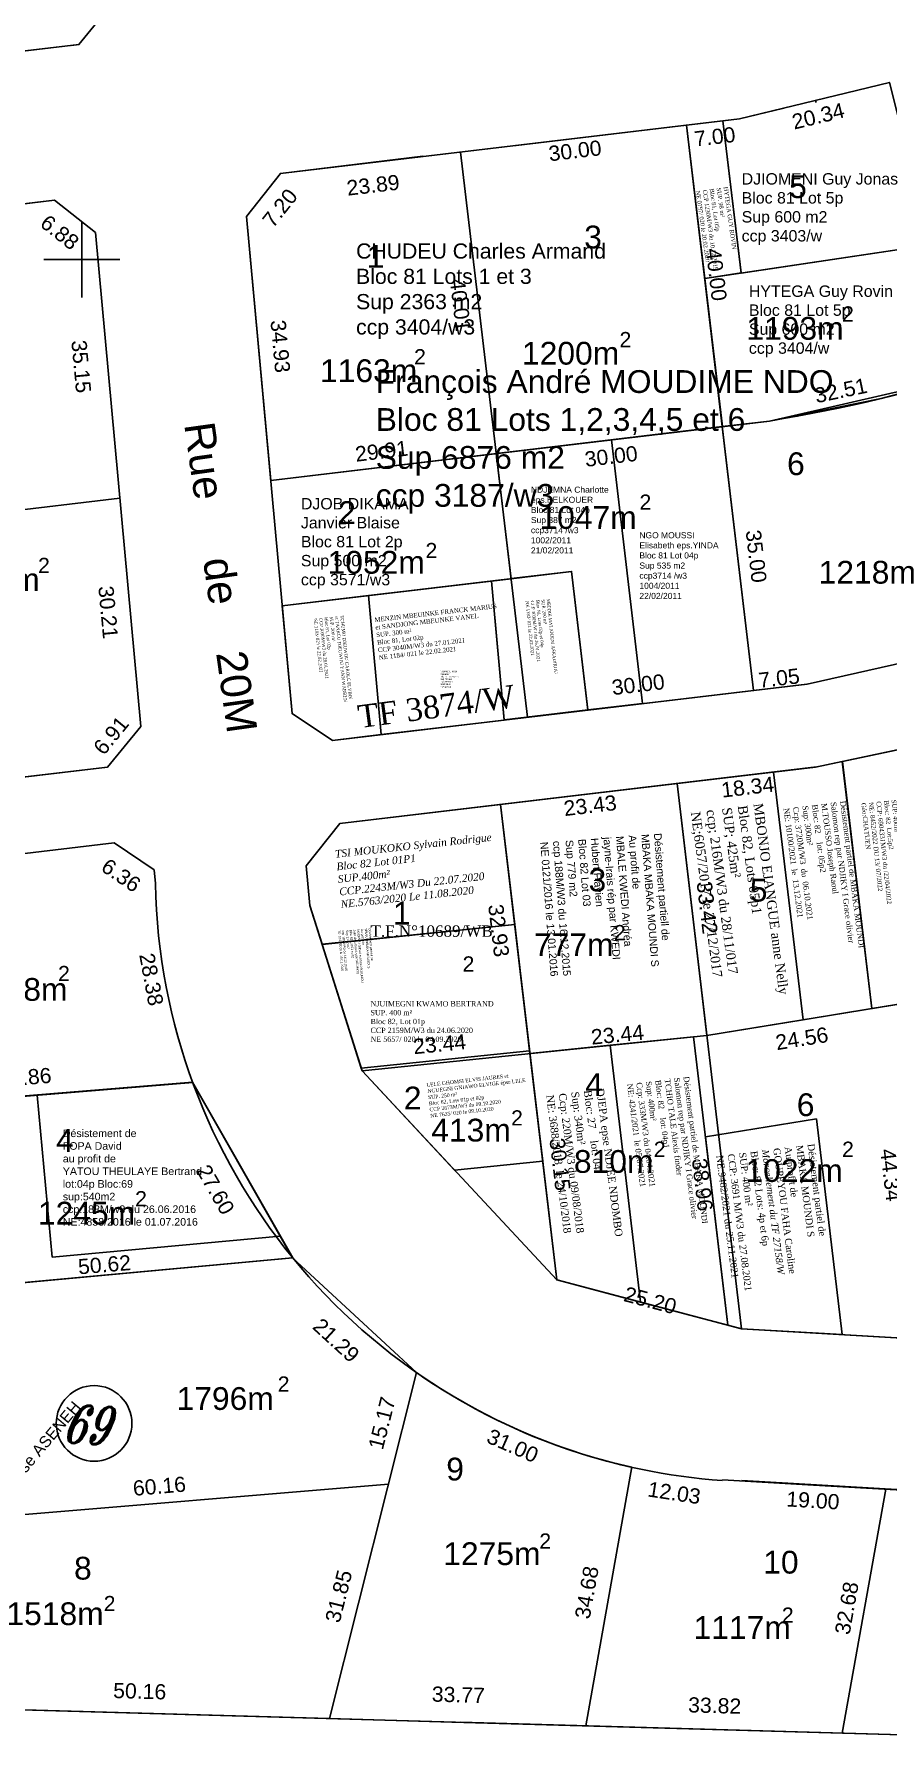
# Model space of a CAD drawing. Header units: millimetres. Extents: x 590121 to 927379, y 438565 to 1441738.
# Drawn here: x 924993.8 to 925106.2, y 1440503.9 to 1440729.7 of the extents above; entities that cross this region are included whole.
import ezdxf

# ---------------------------------------------------------------- set-up
doc = ezdxf.new("R2010")
doc.units = ezdxf.units.MM
doc.header["$LTSCALE"] = 10
for name, color, linetype in [('end maj 26 02 2021', 30, 'Continuous'), ('MAJ DEC 2021', 234, 'Continuous'), ('MAJ NOV 2021', 7, 'Continuous')]:
    doc.layers.add(name, color=color, linetype=linetype)
doc.styles.add('FONT2', font='romant.shx', dxfattribs={"width": 0.7, "oblique": 18, "height": 3})
doc.styles.get("Standard").update_dxf_attribs({"font": 'arial.ttf'})
doc.styles.add('Times 1.0', font='times.ttf', dxfattribs={"width": 0.99, "height": 1})

msp = doc.modelspace()

# ---------------------------------------------------------------- linework, layer by layer
at = {"flags": 128}
msp.add_lwpolyline([(925112.06, 1440636.36), (925116.02, 1440603.2), (925104.08, 1440601.27), (925100.2, 1440633.84)], close=True, dxfattribs=at)
at = {"layer": 'end maj 26 02 2021', "color": 7, "linetype": 'ByBlock'}
for p, q in [((924999.63, 1440728.32), (925004.16, 1440733.86)), ((925001.81, 1440703.54), (924996.41, 1440707.8)), ((925007.8, 1440638.45), (925001.81, 1440703.54)), ((925003.41, 1440633.1), (925007.8, 1440638.45))]:
    msp.add_line(p, q, dxfattribs=at)
at = {"layer": 'end maj 26 02 2021', "linetype": 'ByBlock'}
for p, q in [((925004.16, 1440733.86), (924999.63, 1440728.32)), ((924794.78, 1440683.97), (924996.41, 1440707.8)), ((924996.41, 1440707.8), (925001.81, 1440703.54)), ((925001.81, 1440703.54), (925007.8, 1440638.45)), ((925007.8, 1440638.45), (925003.41, 1440633.1)), ((925003.41, 1440633.1), (924801.05, 1440609.11))]:
    msp.add_line(p, q, dxfattribs=at)
at = {"layer": 'end maj 26 02 2021', "color": 7, "linetype": 'ByBlock', "ltscale": 14}
for p, q in [((924999.63, 1440728.32), (924789.61, 1440703.42)), ((924996.41, 1440707.8), (924794.79, 1440683.9)), ((924798.13, 1440644.01), (925005.03, 1440668.54))]:
    msp.add_line(p, q, dxfattribs=at)
at = {"layer": 'end maj 26 02 2021', "color": 3, "linetype": 'ByBlock'}
for p, q in [((924999.63, 1440728.32), (924789.61, 1440703.42)), ((925032.63, 1440507.71), (924815, 1440513.96)), ((925166.56, 1440503.87), (924816.99, 1440513.9)), ((925156.86, 1440504.15), (925048.75, 1440507.25))]:
    msp.add_line(p, q, dxfattribs=at)
at = {"layer": 'end maj 26 02 2021', "color": 7, "linetype": 'ByBlock', "lineweight": 25}
for p, q in [((924998.64, 1440728.2), (924999.63, 1440728.32)), ((925026.17, 1440711.33), (925086.64, 1440718.52)), ((925057.21, 1440715.03), (925086.64, 1440718.52)), ((925088.5, 1440643.21), (925079.68, 1440717.69)), ((925044.92, 1440713.6), (925026.17, 1440711.33)), ((925058.71, 1440639.69), (925049.89, 1440714.16)), ((925026.17, 1440711.33), (925021.7, 1440705.68)), ((925000, 1440700), (925000, 1440705)), ((925021.7, 1440705.68), (925027.72, 1440640.15)), ((925000, 1440700), (924995, 1440700)), ((925000, 1440700), (925000, 1440695)), ((925000, 1440700), (925005, 1440700)), ((925024.9, 1440670.89), (925090.61, 1440678.71)), ((925033.03, 1440636.61), (925095.5, 1440644.05)), ((925027.72, 1440640.15), (925033.03, 1440636.61)), ((924801.05, 1440609.11), (925003.41, 1440633.1)), ((925034, 1440625.65), (925096.8, 1440633.12)), ((925034, 1440625.65), (925096.64, 1440633.09)), ((925086.93, 1440559.06), (925078.43, 1440630.94)), ((925062.57, 1440565.52), (925055.16, 1440628.17)), ((925029.56, 1440620.09), (925034, 1440625.65)), ((924938.43, 1440615.33), (925004.28, 1440623.13)), ((925009.53, 1440619.55), (925004.28, 1440623.13)), ((925009.53, 1440619.55), (925009.7, 1440617.74)), ((925029.56, 1440620.09), (925030.05, 1440614.84)), ((925082.35, 1440597.75), (925130.84, 1440605.6)), ((925036.93, 1440593.09), (925082.35, 1440597.75)), ((925014.58, 1440591.6), (924935.99, 1440585.06)), ((925027.79, 1440568.43), (924938.08, 1440560.15)), ((925184.32, 1440553.49), (925097.52, 1440558.46)), ((925044.08, 1440553.32), (925032.63, 1440507.71)), ((925072.48, 1440540.89), (925066.39, 1440506.74)), ((925040.39, 1440538.61), (924940.58, 1440530.25)), ((925096.38, 1440538.49), (925084.4, 1440539.18)), ((925086.96, 1440539.08), (925173.51, 1440534.08)), ((925173.51, 1440534.08), (925096.38, 1440538.49)), ((925100.19, 1440505.77), (925105.93, 1440537.94)), ((925032.63, 1440507.71), (924966.13, 1440509.62)), ((925048.75, 1440507.25), (925032.63, 1440507.71)), ((925166.56, 1440503.87), (925049.88, 1440507.22))]:
    msp.add_line(p, q, dxfattribs=at)
at = {"layer": 'end maj 26 02 2021', "linetype": 'ByBlock', "ltscale": 0.0014}
for p, q in [((925096.73, 1440720.67), (925096.66, 1440720.95)), ((925086.64, 1440718.52), (925079.68, 1440717.69)), ((925086.64, 1440718.52), (925092.47, 1440719.94)), ((925086.64, 1440718.52), (925086.64, 1440718.52)), ((925086.64, 1440718.52), (925086.64, 1440718.52)), ((925079.68, 1440717.69), (925084.38, 1440677.97)), ((925054.59, 1440674.43), (925056.55, 1440657.93)), ((925056.55, 1440657.93), (925026.41, 1440654.35)), ((925064.52, 1440658.88), (925056.55, 1440657.94)), ((925064.52, 1440658.88), (925066.68, 1440640.62)), ((925066.68, 1440640.62), (925064.52, 1440658.88))]:
    msp.add_line(p, q, dxfattribs=at)
at = {"layer": 'end maj 26 02 2021', "linetype": 'ByBlock', "ltscale": 0.0014, "flags": 128}
for points in [[(924942.76, 1440721.58), (924935.76, 1440802.02), (924992.64, 1440808.75), (924998.02, 1440804.38), (925004.16, 1440733.86), (924999.63, 1440728.32), (924942.76, 1440721.58)], [(925079.68, 1440717.69), (925086.64, 1440718.52)], [(925096.64, 1440633.09), (925122.13, 1440638.49), (925157.59, 1440650.62), (925188.51, 1440666.2), (925214.27, 1440683.52), (925223.86, 1440691.18), (925229.52, 1440696.06)], [(925084.38, 1440677.97), (925088.5, 1440643.21)], [(925069.77, 1440676.23), (925073.88, 1440641.48), (925066.68, 1440640.63), (925064.52, 1440658.88), (925056.55, 1440657.93), (925054.58, 1440674.42), (925069.77, 1440676.22)]]:
    msp.add_lwpolyline(points, dxfattribs=at)
for points in [[(925271.37, 1440743.36), (925277.94, 1440744.55), (925286.84, 1440737.72), (925184.32, 1440553.49), (925111.81, 1440557.64), (925086.93, 1440559.06), (925062.57, 1440565.52), (925036.93, 1440593.09), (925030.05, 1440614.84), (925029.56, 1440620.09), (925034, 1440625.65), (925096.64, 1440633.09), (925122.13, 1440638.49), (925157.59, 1440650.62), (925188.51, 1440666.2), (925214.27, 1440683.52), (925223.86, 1440691.18), (925229.52, 1440696.06), (925236.26, 1440702.27), (925242.22, 1440708.12), (925246.69, 1440712.77), (925254.32, 1440721.38), (925260.14, 1440728.43)], [(925106.41, 1440723.32), (925124.82, 1440650.6), (925095.54, 1440644.05), (925033.03, 1440636.61), (925027.72, 1440640.15), (925021.7, 1440705.68), (925026.17, 1440711.33), (925086.64, 1440718.52)], [(925079.68, 1440717.69), (925086.64, 1440718.52), (925106.4, 1440723.32), (925116.21, 1440684.58), (925090.61, 1440678.71), (925084.38, 1440677.97)], [(925106.4, 1440723.32), (925111.82, 1440701.93), (925086.85, 1440698.21), (925084.47, 1440718.26), (925086.64, 1440718.52)], [(925079.68, 1440717.7), (925084.38, 1440677.97), (925024.9, 1440670.89), (925021.7, 1440705.68), (925026.17, 1440711.33)], [(925111.82, 1440701.93), (925116.22, 1440684.58), (925105.3, 1440681.68), (925090.61, 1440678.71), (925084.39, 1440677.97), (925082.07, 1440697.51)], [(925014.58, 1440591.6), (925026.16, 1440571.29), (924996.11, 1440568.52), (924994.14, 1440589.85)], [(925027.78, 1440568.44), (925044.08, 1440553.32), (925032.63, 1440507.71), (924966.13, 1440509.62), (924946.89, 1440512.92), (924941.77, 1440518.49), (924940.58, 1440530.25), (924980.44, 1440533.59), (924977.91, 1440563.83)]]:
    msp.add_lwpolyline(points, close=True, dxfattribs=at)
at = {"layer": 'end maj 26 02 2021', "color": 150, "linetype": 'ByBlock', "lineweight": -3, "ltscale": 0.0014, "flags": 128}
for points in [[(925084.47, 1440718.27), (925086.85, 1440698.22), (925082.07, 1440697.51), (925079.68, 1440717.7)], [(925053.96, 1440657.62), (925055.65, 1440639.3), (925039.45, 1440637.38), (925037.76, 1440655.7)], [(925064.52, 1440658.88), (925066.68, 1440640.63), (925055.65, 1440639.31), (925053.96, 1440657.62)], [(925037.76, 1440655.7), (925039.45, 1440637.38), (925033.03, 1440636.61), (925027.72, 1440640.15), (925026.42, 1440654.35)], [(925078.43, 1440630.93), (925082.35, 1440597.75), (925059.04, 1440595.36), (925055.16, 1440628.17)], [(925055.16, 1440628.17), (925062.57, 1440565.52), (925036.93, 1440593.09), (925030.05, 1440614.84), (925029.56, 1440620.09), (925034, 1440625.65)], [(925055.16, 1440628.17), (925057.03, 1440612.36), (925031.66, 1440609.75), (925030.05, 1440614.84), (925029.56, 1440620.09), (925033.99, 1440625.65)], [(925031.66, 1440609.74), (925057.03, 1440612.36), (925059, 1440595.73), (925036.82, 1440593.42)], [(925059, 1440595.72), (925060.72, 1440581.18), (925049.11, 1440579.99), (925036.93, 1440593.09), (925036.82, 1440593.42)], [(924994.14, 1440589.85), (924996.11, 1440568.52), (925026.16, 1440571.29), (925027.78, 1440568.44), (924981.4, 1440564.15), (924979.38, 1440588.63)]]:
    msp.add_lwpolyline(points, close=True, dxfattribs=at)
at = {"layer": 'end maj 26 02 2021', "color": 3, "linetype": 'ByBlock', "flags": 128}
msp.add_lwpolyline([(924794.79, 1440683.88), (924996.41, 1440707.8), (925001.81, 1440703.54), (925007.8, 1440638.45), (925003.41, 1440633.1), (924801.05, 1440609.11), (924794.79, 1440683.88)], dxfattribs=at)
at = {"layer": 'end maj 26 02 2021', "color": 3, "linetype": 'ByBlock', "lineweight": -3, "ltscale": 0.0014, "flags": 128}
msp.add_lwpolyline([(925064.52, 1440658.88), (925066.68, 1440640.62), (925033.03, 1440636.61), (925027.72, 1440640.15), (925026.42, 1440654.35)], close=True, dxfattribs=at)
at = {"layer": 'end maj 26 02 2021', "color": 150}
for points in [[(925091.13, 1440632.45), (925095.03, 1440599.8), (925082.35, 1440597.75), (925078.43, 1440630.93)], [(925069.59, 1440596.44), (925073.59, 1440562.6), (925062.57, 1440565.52), (925059.04, 1440595.36)], [(925080.59, 1440597.57), (925085.09, 1440559.55), (925073.59, 1440562.6), (925069.59, 1440596.44)]]:
    msp.add_lwpolyline(points, close=True, dxfattribs=at)
at = {"layer": 'end maj 26 02 2021', "linetype": 'ByBlock', "flags": 128}
msp.add_lwpolyline([(925014.58, 1440591.6), (925027.79, 1440568.43), (924938.08, 1440560.15), (924935.99, 1440585.06), (925014.62, 1440591.53)], dxfattribs=at)
at = {"layer": 'end maj 26 02 2021', "color": 7, "linetype": 'ByBlock', "lineweight": 25}
msp.add_circle((925001.63, 1440546.61), 4.98, dxfattribs=at)
for centre, radius, start, end in [((925055.04, 1440892.57), 216.8, 279.4432, 295.0782), ((925090.08, 1440619.26), 80.39, 181.0836, 257.3475), ((925089.91, 1440618.89), 80, 235.0507, 266.0382)]:
    msp.add_arc(centre, radius, start, end, dxfattribs=at)
at = {"layer": 'MAJ DEC 2021', "linetype": 'ByBlock', "lineweight": -3, "ltscale": 0.0014, "flags": 128}
msp.add_lwpolyline([(925100.19, 1440633.84), (925104.08, 1440601.27), (925095.03, 1440599.8), (925091.13, 1440632.45), (925096.64, 1440633.09)], close=True, dxfattribs=at)
at = {"layer": 'MAJ NOV 2021', "flags": 128}
msp.add_lwpolyline([(925096.81, 1440586.75), (925100.17, 1440558.31), (925086.93, 1440559.06), (925085.09, 1440559.55), (925082.15, 1440584.38)], close=True, dxfattribs=at)

# ---------------------------------------------------------------- texts
at = {"insert": (925110.25, 1440629.15), "char_height": 0.6, "width": 30, "attachment_point": 1, "rotation": 275.9831}
msp.add_mtext('\\A1;{\\fTimes New Roman|b0|i0|c0|p18;HAMADJODA ISSA \\P\\C1;Morcellement du T.F 27158W\\P\\C256;Lieu dit: Yassa-Bakoko  \\PSUP: 400m\\fISOCPEUR|b0|i0|c0|p34;²\\fTimes New Roman|b0|i0|c0|p18;\\PBloc: 82  Lot:5p2\\PCCP: 6904331M/W3 du /22/04/2022\\PNE: 8452/2022 DU 13/ 07/2022\\P\\C1;Géo:CHATUEN }', dxfattribs=at)
at = {"layer": 'end maj 26 02 2021', "color": 7, "linetype": 'ByBlock', "lineweight": 25}
for s, height, p in [('5', 3, (925093.18, 1440708.09)), ('3', 3, (925066.19, 1440701.46)), ('1', 3, (925037.54, 1440698.9)), ('2', 2, (925100.16, 1440691.82)), ('1193m', 3, (925087.55, 1440689.42)), ('1200m', 3, (925057.99, 1440686.14)), ('2', 2, (925070.84, 1440688.44)), ('1163m', 3, (925031.39, 1440683.84)), ('2', 2, (925043.78, 1440686.18)), ('6', 3, (925092.91, 1440671.58)), ('2', 2, (925073.47, 1440667.02)), ('2', 3, (925033.78, 1440665.14)), ('1047m', 3, (925060.29, 1440664.49)), ('1052m', 3, (925032.38, 1440658.59)), ('2', 2, (925045.28, 1440660.64)), ('1218m', 3, (925097.07, 1440657.28)), ('3', 3, (925066.76, 1440616.71)), ('5', 3, (925088, 1440615.38)), ('1', 3, (925040.99, 1440612.35)), ('2', 2, (925070.09, 1440610.29)), ('777m', 3, (925059.57, 1440608.19)), ('2', 2, (925050.17, 1440606.16)), ('1318m', 3, (924985.31, 1440602.3)), ('2', 2, (924996.88, 1440604.9)), ('4', 3, (925066.32, 1440589.76)), ('2', 3, (925042.43, 1440587.99)), ('6', 3, (925094.19, 1440587.11)), ('2', 2, (925056.56, 1440585.87)), ('4', 3, (924996.62, 1440582.39)), ('413m', 3, (925046.04, 1440583.76)), ('810m', 3, (925064.83, 1440579.63)), ('2', 2, (925075.35, 1440581.74)), ('2', 2, (925100.16, 1440581.74)), ('1022m', 3, (925087.43, 1440578.43)), ('1245m', 3, (924994.23, 1440572.82)), ('2', 2, (925007.03, 1440575.22)), ('1796m', 3, (925012.49, 1440548.39)), ('2', 2, (925025.82, 1440550.8)), ('9', 3, (925048.02, 1440539.09)), ('1275m', 3, (925047.62, 1440527.94)), ('2', 2, (925060.28, 1440530.11)), ('8', 3, (924998.99, 1440526.03)), ('10', 3, (925089.77, 1440526.82)), ('2', 2, (925002.89, 1440521.87)), ('1518m', 3, (924990.08, 1440520.03)), ('2', 2, (925092.23, 1440520.35)), ('1117m', 3, (925080.6, 1440518.21))]:
    msp.add_text(s, height=height, dxfattribs=at).set_placement(p)
at = {"layer": 'end maj 26 02 2021', "color": 7, "linetype": 'ByBlock'}
for s, rotation, p in [('6.88', 321.708, (924994.36, 1440704.48)), ('35.15', 275.2531, (924998.63, 1440689.28)), ('30.21', 275.2531, (925002.18, 1440656.89)), ('6.91', 50.6771, (925002.91, 1440634.54))]:
    msp.add_text(s, height=2, rotation=rotation, dxfattribs=at).set_placement(p)
at = {"layer": 'end maj 26 02 2021', "color": 7, "linetype": 'ByBlock', "lineweight": 25}
msp.add_text('Rue     de    20M', height=4, rotation=277.9419, dxfattribs=at).set_placement((925013.49, 1440678.28))
at = {"layer": 'end maj 26 02 2021', "color": 7, "linetype": 'ByBlock'}
for s, height, p in [('1239m', 3, (924981.65, 1440656.31)), ('2', 2, (924994.25, 1440658.68))]:
    msp.add_text(s, height=height, dxfattribs=at).set_placement(p)
at = {"layer": 'end maj 26 02 2021', "color": 7, "linetype": 'ByBlock', "style": 'FONT2', "oblique": 18, "width": 0.7}
msp.add_text('69', height=5, rotation=357, dxfattribs=at).set_placement((924997.37, 1440544.1))
at = {"layer": 'end maj 26 02 2021', "linetype": 'ByBlock', "insert": (924937.32, 1440788.87), "char_height": 5, "width": 154.35, "attachment_point": 1, "rotation": 8.2723}
msp.add_mtext('{\\fTimes New Roman|b0|i0|c0|p18;KOUEMO SIEWE\\PMarsime Leonnel\\PBloc 66, \\PLot n°07p,8à10\\P&17p,18à20\\PSup:5000m²\\PCCP: 1480/ W3 \\PN.E:1590 /13}', dxfattribs=at)
at = {"layer": 'end maj 26 02 2021', "color": 7, "linetype": 'ByBlock', "lineweight": 25, "char_height": 2, "attachment_point": 5}
for s, insert, rotation in [('\\A1;20.34', (925097.01, 1440718.89), 13.6453), ('\\A1;30.00', (925064.98, 1440714.32), 6.7906), ('\\A1;7.00', (925083.39, 1440716.17), 6.8135), ('\\A1;23.89', (925038.38, 1440709.79), 6.7848), ('\\A1;7.20', (925026.12, 1440706.78), 51.6585), ('\\A1;40.00', (925083.59, 1440698.01), 276.7512), ('\\A1;40.01', (925049.87, 1440694.01), 276.7512), ('\\A1;34.93', (925026.16, 1440688.55), 275.2487), ('\\A1;32.51', (925100, 1440682.72), 11.7372), ('\\A1;29.91', (925039.5, 1440674.73), 6.7848), ('\\A1;30.00', (925069.74, 1440674.05), 6.7848), ('\\A1;35.00', (925088.84, 1440660.88), 276.7512), ('\\A1;7.05', (925091.86, 1440644.82), 6.7848), ('\\A1;30.00', (925073.3, 1440643.97), 6.7512), ('\\A1;18.34', (925087.72, 1440630.46), 6.7483), ('\\A1;23.43', (925066.97, 1440628.03), 6.7645), ('\\A1;6.36', (925005.19, 1440618.83), 325.6938), ('\\A1;33.42', (925082.38, 1440614.58), 276.7512), ('\\A1;32.93', (925054.92, 1440611.56), 276.7512), ('\\A1;28.38', (925009.17, 1440605.12), 280.4707), ('\\A1;23.44', (925070.57, 1440597.84), 5.6032), ('\\A1;24.56', (925094.86, 1440597.32), 9.1904), ('\\A1;23.44', (925047.14, 1440596.58), 5.6032), ('\\A1;43.86', (924992.52, 1440592.2), 4.784), ('\\A1;30.15', (925062.99, 1440580.75), 276.7512), ('\\A1;44.34', (925106.56, 1440579.34), 276.7512), ('\\A1;27.60', (925017.62, 1440577.42), 299.8436), ('\\A1;38.96', (925081.75, 1440578.07), 276.7512), ('\\A1;50.62', (925003, 1440567.52), 4.784), ('\\A1;25.20', (925074.89, 1440562.82), 345.1659), ('\\A1;21.29', (925033.52, 1440557.56), 317.4953), ('\\A1;15.17', (925039.55, 1440546.64), 75.9041), ('\\A1;31.00', (925056.77, 1440543.66), 336.3609), ('\\A1;60.16', (925010.23, 1440538.33), 4.784), ('\\A1;12.03', (925078.05, 1440537.45), 351.3774), ('\\A1;19.00', (925096.32, 1440536.45), 356.5616), ('\\A1;31.85', (925033.86, 1440523.83), 75.9041), ('\\A1;34.68', (925066.54, 1440524.33), 79.8795), ('\\A1;32.68', (925100.78, 1440522.27), 79.8795), ('\\A1;50.16', (925007.64, 1440511.31), 358.3565), ('\\A1;33.77', (925049.61, 1440510.84), 358.3565), ('\\A1;33.82', (925083.38, 1440509.42), 358.3565)]:
    msp.add_mtext(s, dxfattribs=dict(at, insert=insert, rotation=rotation))
at = {"layer": 'end maj 26 02 2021', "linetype": 'ByBlock', "ltscale": 0.0014, "attachment_point": 1}
for s, insert, char_height, width in [('{\\C7;DJIOMENI Guy Jonas\\PBloc 81 Lot 5p\\PSup 600 m2\\Pccp 3403/w}', (925086.93, 1440711.37), 1.5, 23.8497), ('{\\C7;CHUDEU Charles Armand\\PBloc 81 Lots 1 et 3\\PSup 2363 m2\\Pccp 3404/w3}', (925036.14, 1440702.11), 2, 50.6), ('{\\C7;HYTEGA Guy Rovin\\PBloc 81 Lot 5p\\PSup 600 m2\\Pccp 3404/w}', (925087.88, 1440696.57), 1.5, 42.3), ('François André MOUDIME NDO\\PBloc 81 Lots 1,2,3,4,5 et 6\\PSup 6876 m2\\Pccp 3187/w3', (925038.72, 1440685.41), 3, 108.02), ('{\\C7;DJOB DIKAMA \\PJanvier Blaise\\PBloc 81 Lot 2p\\PSup 500 m2\\Pccp 3571/w3}', (925028.87, 1440668.56), 1.5, 42.3), ('{\\C7;NDJEMNA Charlotte\\Peps.BELKOUER\\PBloc 81 Lot 04p\\PSup 387 m2\\Pccp3714 /w3\\P1002/2011\\P21/02/2011}', (925059.17, 1440670.06), 0.8, 33.84), ('{\\C7;NGO MOUSSI\\PElisabeth eps.YINDA\\PBloc 81 Lot 04p\\PSup 535 m2\\Pccp3714 /w3\\P1004/2011\\P22/02/2011}', (925073.46, 1440664.06), 0.8, 33.84), ('{\\C7;NGHADOU HICHI\\PEbenezer\\PBloc 81 Lot 2p&04p\\PSup 700 m2\\Pccp 3662/w3\\P3020/2010\\P07/01/2011}', (925047.25, 1440645.79), 0.2, 8.46)]:
    msp.add_mtext(s, dxfattribs=dict(at, insert=insert, char_height=char_height, width=width))
at = {"layer": 'end maj 26 02 2021', "color": 150, "linetype": 'ByBlock', "lineweight": -3, "ltscale": 0.0014, "attachment_point": 1, "style": 'Times 1.0'}
for s, insert, char_height, width, rotation in [('{\\C256;HYTEGA GUY ROVIN\\PSUP. 98 m²\\PBloc 81, Lot 05p\\PCCP 1230M/W3 du 10.12.2019\\PNE 0797/ 020 le 20.02.2020}', (925085.1, 1440709.62), 0.5545, 12.2524, 277.9778), ('{\\fTimes New Roman|b0|i0|c186|p18;\\C256;MEFIRE MATANJEM ASKA\\fTimes New Roman|b0|i0|c0|p18;DIR\\fTimes New Roman|b0|i0|c186|p18;OU\\PSUP. \\fTimes New Roman|b0|i0|c0|p18;2\\fTimes New Roman|b0|i0|c186|p18;00 m²\\PBloc 81, Lot\\fTimes New Roman|b0|i0|c0|p18;s\\fTimes New Roman|b0|i0|c186|p18; 02p\\fTimes New Roman|b0|i0|c0|p18; et 04p\\fTimes New Roman|b0|i0|c186|p18;\\PCCP 30\\fTimes New Roman|b0|i0|c0|p18;30\\fTimes New Roman|b0|i0|c186|p18;M/W3 du 2\\fTimes New Roman|b0|i0|c0|p18;6\\fTimes New Roman|b0|i0|c186|p18;.01.2021\\PNE 118\\fTimes New Roman|b0|i0|c0|p18;2\\fTimes New Roman|b0|i0|c186|p18;/ 021 le 22.02.2021}', (925061.65, 1440655.29), 0.42, 11.3499, 275.992), ('{\\C256;TCHUMO DJEUWOU CAROLE ELVIRE\\Pet TANKEU DJEUWOU YANN WARREN\\fTimes New Roman|b0|i0|c186|p18;\\PSUP. \\fTimes New Roman|b0|i0|c0|p18;2\\fTimes New Roman|b0|i0|c186|p18;00 m²\\PBloc 81, Lot 02p\\PCCP 30\\fTimes New Roman|b0|i0|c0|p18;30\\fTimes New Roman|b0|i0|c186|p18;M/W3 du 2\\fTimes New Roman|b0|i0|c0|p18;6\\fTimes New Roman|b0|i0|c186|p18;.01.2021\\PNE 118\\fTimes New Roman|b0|i0|c0|p18;3\\fTimes New Roman|b0|i0|c186|p18;/ 021 le 22.02.2021}', (925034.48, 1440653.1), 0.42, 11.3499, 275.992), ('{\\C256;MENZIN MBEUINKE FRANCK MARIUS et SANDJONG MBEUNKE VANEL\\PSUP. 300 m²\\PBloc 81, Lot 02p\\PCCP 3040M/W3 du 27.01.2021\\PNE 1184/ 021 le 22.02.2021}', (925038.53, 1440652.8), 0.6, 16.2142, 6.5062), ('{\\fTimes New Roman|b0|i0|c186|p18;\\C1;TF 3874/W}', (925036.19, 1440641.21), 3, 82.0075, 7.6101), ('{\\fTimes New Roman|b0|i1|c0|p18;\\C7;TSI MOUKOKO Sylvain Rodrigue\\PBloc 82 Lot 01P1\\PSUP.400m²\\PCCP.2243M/W3 Du 22.07.2020\\PNE.5763/2020 Le 11.08.2020}', (925033.32, 1440622.14), 1, 32.0473, 6.2091), ('{\\C256;LELE GHOMSI ELVIS JAURES et \\PNGUEGNI GNIAWO ELVIGE épse LELE\\PSUP. 250 m²\\PBloc 82, Lots 01p et 02p\\PCCP 2673M/W3 du 09.10.2020\\PNE 7635/ 020 le 09.10.2020}', (925045.42, 1440591.45), 0.49, 12.9115, 6.4802)]:
    msp.add_mtext(s, dxfattribs=dict(at, insert=insert, char_height=char_height, width=width, rotation=rotation))
at = {"layer": 'end maj 26 02 2021', "attachment_point": 1}
for s, width, gutter_width, heights, insert, char_height, rotation in [('{\\fTimes New Roman|b0|i0|c186|p18;MBONJO EJANGUE anne Nelly\\PBloc 82, Lots 05p1\\PSUP; 425m²\\Pccp; 216M/W3 du 28/11/017 \\PNE;6057/2017 le 27/12/2017}', 56.865, 12.5, [0], (925089.72, 1440628.42), 1.25, 277.6868), ('{\\fTimes New Roman|b0|i0|c0|p18;\\C1;Désistement partiel de MBAKA MOUNDI \\PSalomon rep par NDJIKY I Grace olivier \\P\\C256;TCHIO TALE Alexis finder \\PBloc: 82    lot: 04p1\\PSup: 400m²\\PCcp: 333M/W3 du 04.04.2021\\PNE: 4241/2021  le 05.07.2021}', 167.5958, 45.55, [40.82], (925080, 1440592.39), 0.75, 277.3072), ('{\\fTimes New Roman|b0|i0|c0|p18;DJEPA epse NDJEE NDOMBO\\PBloc: 27    lot: 04\\PSup: 340m²\\PCcp: 220M/W3 du 09/08/2018\\PNE: 3688/2018  le 24/10/2018}', 167.5958, 45.55, [40.82], (925068.78, 1440590.82), 1, 277.3072)]:
    msp.add_mtext_dynamic_manual_height_columns(s, width=width, gutter_width=gutter_width, heights=heights, dxfattribs=dict(at, insert=insert, char_height=char_height, rotation=rotation))
at = {"layer": 'end maj 26 02 2021', "linetype": 'ByBlock', "ltscale": 0.0014, "attachment_point": 1}
for s, insert, char_height, width, rotation in [('{\\C1;Désistement partiell de\\P\\C7;MBAKA MBAKA MOUNDI S\\P\\C1;Au profit de \\P\\C7;MBALE KWEDI Andréa \\Pjayne-Irais rép par KWEDI\\PHubert Flavien\\PBloc 82 Lot 03\\PSup 779 m2\\Pccp 188M/W3 du 16.12.2015\\PNE 0121/2016 le 13.01.2016}', (925076.36, 1440624.44), 1, 42.3, 274.3957), ('{\\C1;Désistement partiell de\\P\\C7;MBAKA MBAKA MOUNDI S\\P\\C1;Au profit de \\P\\C7;NGOMOU Gilbert et Mme NKOUMOU\\PJulia chouchou Epse NGOMOU\\PBloc 82 Lot 01 et 02\\PSup 1142 m2\\Pccp 188M/W3 du 16.12.2015\\PNE 0122/2016 le 15.01.2016}', (925038.08, 1440611.87), 0.3, 10.152, 274.3957), ("{\\C7;MA'AFOR Mary MANDO epse ASENEH\\PBloc 69 Lots 6,7et8\\PSup 4231 m2\\Pccp 3279/w3}", (924974.84, 1440521.12), 1.5, 62.45, 49.9893)]:
    msp.add_mtext(s, dxfattribs=dict(at, insert=insert, char_height=char_height, width=width, rotation=rotation))
at = {"layer": 'end maj 26 02 2021', "color": 150, "linetype": 'ByBlock', "lineweight": -3, "ltscale": 0.0014, "attachment_point": 1, "style": 'Times 1.0'}
for s, insert, char_height, width in [('{\\fTimes New Roman|b0|i0|c186|p18;\\C1;T.F.N°10689/WB}', (925038.04, 1440612.24), 1.5, 15.0387), ('{\\fTimes New Roman|b0|i0|c186|p18;\\C256;NJUIMEGNI KWAMO BERTRAND\\PSUP. 400 m²\\PBloc 82, Lot 01p\\PCCP 2159M/W3 du 24.06.2020\\PNE 5657/ 020 le 04.09.2020}', (925038.04, 1440602.26), 0.7, 27.162)]:
    msp.add_mtext(s, dxfattribs=dict(at, insert=insert, char_height=char_height, width=width))
at = {"layer": 'end maj 26 02 2021', "color": 5, "linetype": 'ByBlock', "insert": (924997.51, 1440585.34), "char_height": 1, "width": 29.01, "attachment_point": 1}
msp.add_mtext('{\\C1;Désistement de\\C7; \\PFOPA David\\P\\C1;au profit de  \\P\\C7;YATOU THEULAYE Bertrand\\Plot:04p Bloc:69\\Psup:540m2\\Pccp:183M/w3 du 26.06.2016\\PNE:4858/2016 le 01.07.2016}', dxfattribs=at)
at = {"layer": 'MAJ DEC 2021', "insert": (925100.63, 1440628.71), "char_height": 0.75, "attachment_point": 1, "rotation": 277.3072}
msp.add_mtext_dynamic_manual_height_columns('{\\fTimes New Roman|b0|i0|c0|p18;\\C1;Désistement partiel de MBAKA MOUNDI \\PSalomon rep par NDJIKY I Grace olivier\\P\\C7;M.TOUSSO Joseph Raoul \\C256;\\PBloc: 82    lot: 05p2\\PSup: 300m²\\PCcp: 3720M/W3  du  06.10.2021\\PNE: 10100/2021  le  13.12.2021}', width=167.5958, gutter_width=45.55, heights=[40.82], dxfattribs=at)
at = {"layer": 'MAJ NOV 2021', "insert": (925096.5, 1440583.53), "char_height": 0.9087, "width": 17.9644, "attachment_point": 1, "rotation": 277.2456}
msp.add_mtext('{\\fTimes New Roman|b0|i0|c0|p18;Désistement partiel de\\PMBAKA MOUNDI S\\PAu profit de \\PGOUPEYOU FAHA Caroline\\P\\fTimes New Roman|b0|i1|c0|p18;\\C1;Morcellement du TF 27158/W\\P\\fTimes New Roman|b0|i0|c0|p18;\\C7;Bloc: 82 Lots: 4p et 6p \\PSUP: 400 m²\\PCCP: 3691 M/W3 du 27.08.2021\\PNE:9462/2021 du 25.11.2021}', dxfattribs=at)

doc.saveas('drawing.dxf')
